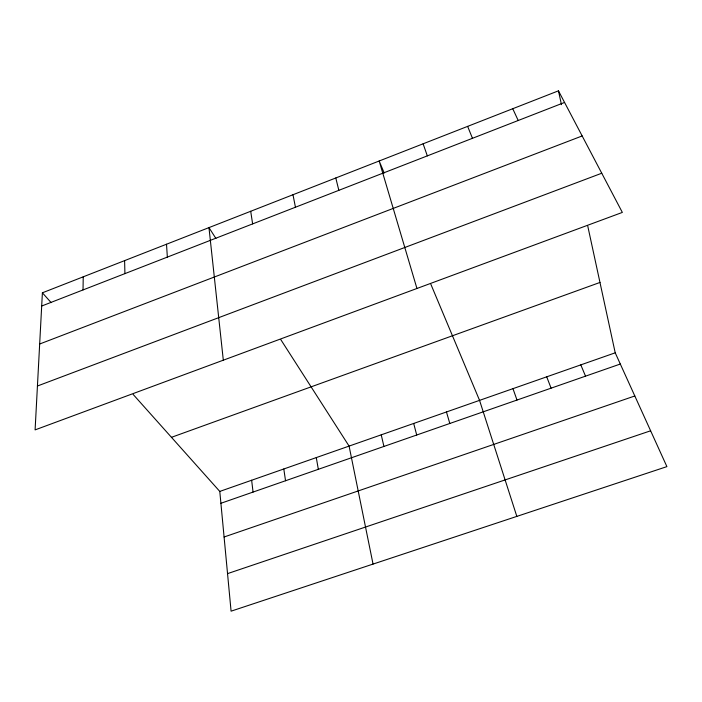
<?xml version="1.0" encoding="UTF-8"?>
<svg xmlns="http://www.w3.org/2000/svg" width="702" height="702" viewBox="0 0 702 702"><rect width="100%" height="100%" fill="white"/><g stroke="black" fill="none" stroke-linecap="round" stroke-linejoin="round"><path stroke-width="1.05" d="M83.029 289.926L83.231 276.825M42.392 292.804L35.1 429.887L622.341 212.416L558.459 90.83L42.392 292.804L51.149 302.615M41.69 306.028L564.566 102.448M39.672 344.006L582.169 135.951M37.434 386.012L601.754 173.227M171.472 437.32L599.973 282.45M133.161 394.436L219.787 491.418L615.215 352.816L587.776 226.141M220.902 503.281L620.314 364.031M224.087 536.995L634.819 395.972M227.545 573.622L650.631 430.791M215.918 238.461L208.968 227.615L223.315 360.187M280.888 339.75L349.087 446.095L373.043 564.083M512.75 108.722L518.208 120.498M615.215 352.816L666.9 466.619L231.081 611.17L219.787 491.418M580.8 364.873L585.529 376.158M384.178 172.946L379.168 160.995L416.944 288.478M430.852 284.231L479.554 400.368L516.83 516.391M467.637 126.378L472.464 138.303M546.718 376.825L551.088 388.162M512.969 388.654L516.997 400.052M423.113 143.805L427.334 155.879M446.463 411.96L449.806 423.481M413.689 423.446L416.707 435.021M335.793 177.975L338.838 190.33M381.23 434.828L383.924 446.446M558.459 90.83L561.46 104.668M292.98 194.735L295.445 207.222M316.286 457.59L318.331 469.313M250.702 211.276L252.623 223.903M283.801 468.98L285.538 480.747M251.641 480.247L253.062 492.076M166.514 244.226L167.348 257.099M124.605 260.635L124.912 273.622"/></g></svg>
